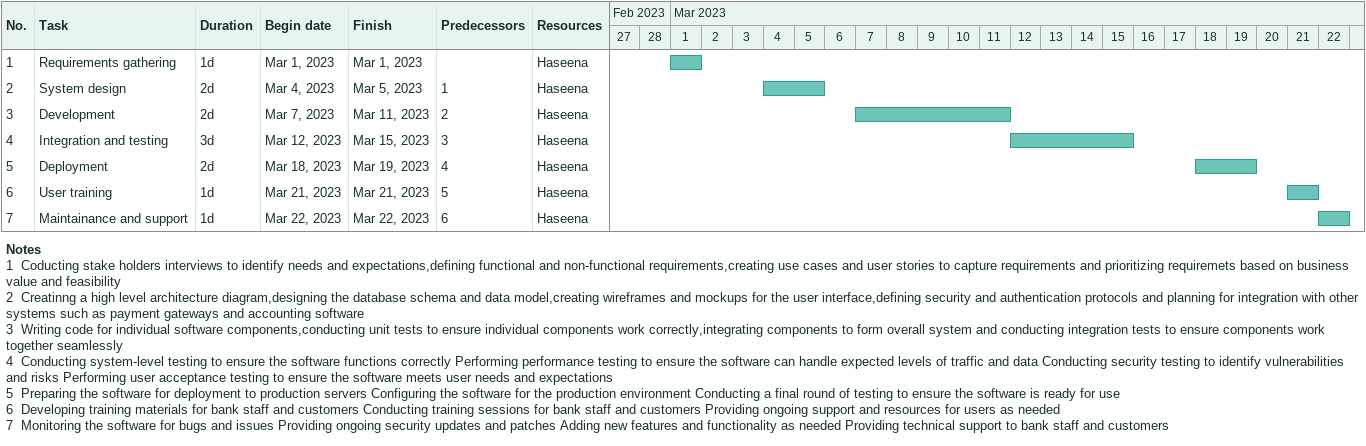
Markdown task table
| ID | Task | Duration | Start | Finish | Predecessors | Resources |
|---|---|---|---|---|---|---|
| 1 | Requirements gathering | 1d | 2023-03-01 | 2023-03-01 |  | Haseena |
| 2 | System design | 2d | 2023-03-04 | 2023-03-05 | 1 | Haseena |
| 3 | Development | 2d | 2023-03-07 | 2023-03-11 | 2 | Haseena |
| 4 | Integration and testing | 3d | 2023-03-12 | 2023-03-15 | 3 | Haseena |
| 5 | Deployment | 2d | 2023-03-18 | 2023-03-19 | 4 | Haseena |
| 6 | User training | 1d | 2023-03-21 | 2023-03-21 | 5 | Haseena |
| 7 | Maintainance and support | 1d | 2023-03-22 | 2023-03-22 | 6 | Haseena |

Notes
- 1: Coducting stake holders interviews to identify needs and expectations,defining functional and non-functional requirements,creating use cases and user stories to capture requirements and prioritizing requiremets based on business value and feasibility
- 2: Creatinng a high level architecture diagram,designing the database schema and data model,creating wireframes and mockups for the user interface,defining security and authentication protocols and planning for integration with other systems such as payment gateways and accounting software
- 3: Writing code for individual software components,conducting unit tests to ensure individual components work correctly,integrating components to form overall system and conducting integration tests to ensure components work together seamlessly
- 4: Conducting system-level testing to ensure the software functions correctly Performing performance testing to ensure the software can handle expected levels of traffic and data Conducting security testing to identify vulnerabilities and risks Performing user acceptance testing to ensure the software meets user needs and expectations
- 5: Preparing the software for deployment to production servers Configuring the software for the production environment Conducting a final round of testing to ensure the software is ready for use
- 6: Developing training materials for bank staff and customers Conducting training sessions for bank staff and customers Providing ongoing support and resources for users as needed
- 7: Monitoring the software for bugs and issues Providing ongoing security updates and patches Adding new features and functionality as needed Providing technical support to bank staff and customers
